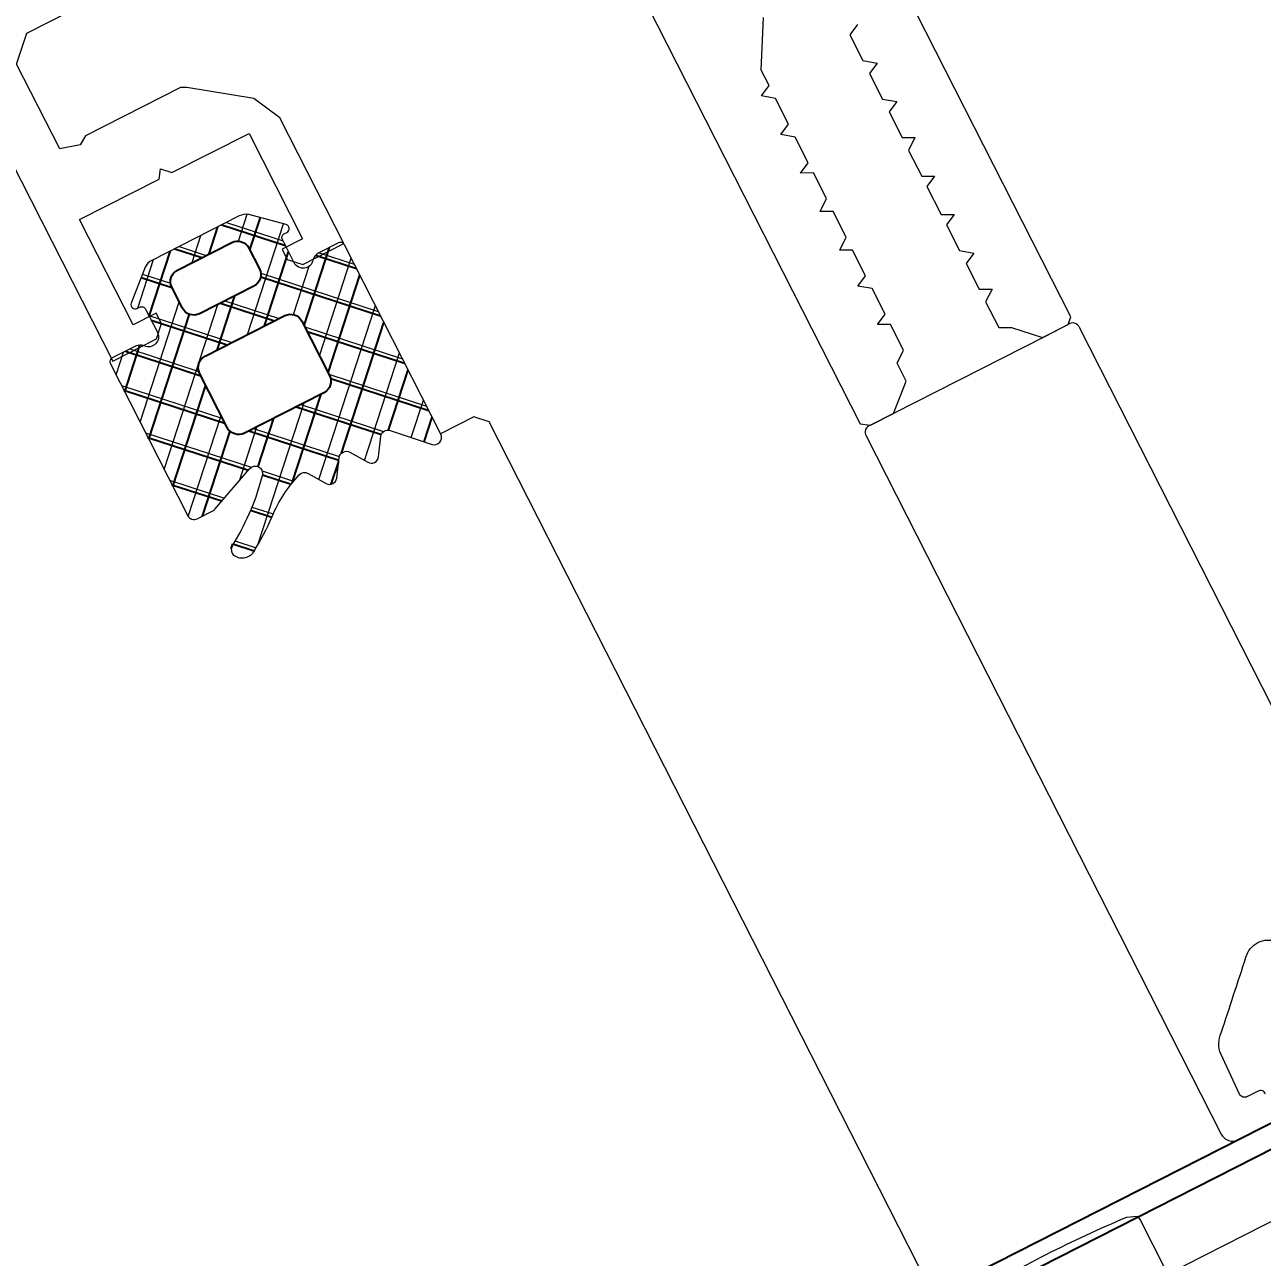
# Model space of a CAD drawing. Header units: millimetres. Extents: x -8428662 to 9409114, y 0 to 249028.
# Drawn here: x -194049.2 to -193996.8, y 106484.5 to 106536.6 of the extents above; entities that cross this region are included whole.
import ezdxf
from ezdxf import colors
from ezdxf.entities.mleader import LeaderData, LeaderLine
from ezdxf.math import Vec2, Vec3

# ---------------------------------------------------------------- set-up
doc = ezdxf.new("R2010")
doc.units = ezdxf.units.MM
doc.header["$MEASUREMENT"] = 0
doc.layers.get('0').update_dxf_attribs({"color": 250, "lineweight": 9})
for name, color, linetype, lineweight in [('_АР ТЕКСТ', 250, 'Continuous', 25), ('АР_Отметки', 250, 'Continuous', 15), ('АР_Перегородки витражные', 152, 'Continuous', 13), ('АР_Размеры дверей', 15, 'Continuous', 0), ('АР_Сущ Несущая стена', 216, 'Continuous', 30)]:
    doc.layers.add(name, color=color, linetype=linetype, lineweight=lineweight)
doc.layers.add('Тонкая', color=7, linetype='Continuous')
doc.styles.add('ISOCPEUR', font='isocpeur.ttf', dxfattribs={"width": 0.7})

# ---------------------------------------------------------------- blocks, each defined once
blk = doc.blocks.new('_DotSmall')
at = {"color": 0, "linetype": 'ByBlock', "const_width": 0.5}
blk.add_lwpolyline([(-0.0625, 0, 1), (0.0625, 0, 1)], format="xyb", close=True, dxfattribs=at)
blk = doc.blocks.new('стойка витр.')
h = blk.add_hatch()
h.set_pattern_fill('ANSI37', scale=0.5, angle=-69.23283665521843)
h.set_pattern_definition([(335.7671633447816, (-69115.31625940584, 318510.9409690977), (0.6515825639889636, 1.447617495164233), []), (65.76716334478155, (-69115.31625940584, 318510.9409690977), (-1.447617495164233, 0.6515825639889636), [])])
edge = h.paths.add_edge_path()
edge.add_line((-22.69442369043827, 14.13646889062511), (-23.03581465108437, 15.03674084689555))
edge.add_arc((-23.43472203482704, 14.88552442783714), 0.426606969231953, 20.76054121617168, 72.29995807937499)
edge.add_arc((-23.17519432072194, 15.69843630689562), 0.4267278803337561, 110.7639791014305, 252.28796188313498, ccw=False)
edge.add_line((-23.32647754022037, 16.09744767434313), (-22.30045238576713, 16.48652534212306))
edge.add_arc((-22.23557122191811, 16.31559297980009), 0.1828317202011609, 20.74895968860318, 110.7853670150393, ccw=False)
edge.add_line((-22.06459766681655, 16.38036551539699), (-22.02136925791274, 16.26636916297139))
edge.add_arc((-21.85036169383434, 16.33121481389334), 0.1828894349477776, 200.7666051414026, 335.7779732891441)
edge.add_line((-21.68357339510112, 16.25618009645405), (-21.08991230116226, 17.78525728297245))
edge.add_arc((-21.70321396183568, 17.95657679537892), 0.6367804192309714, 344.3928406199507, 381.7248777476984)
edge.add_line((-21.1116628201562, 18.19228116337763), (-22.58147269752226, 22.06827310883818))
edge.add_arc((-23.18057156739388, 21.852472630542), 0.6367804192296693, 19.80944894391843, 57.14148607166609)
edge.add_line((-22.83507592984824, 22.38737642259366), (-24.29334917705273, 23.13834224954917))
edge.add_arc((-24.36844682475663, 22.97158227615987), 0.1828894349476184, 65.75635339884347, 200.7677215648203)
edge.add_line((-24.53945312526776, 22.90673329312267), (-24.49622471639304, 22.79273694081348))
edge.add_arc((-24.66715707872659, 22.7278557770023), 0.1828317201976129, -69.25104032206309, 20.78536700277641, ccw=False)
edge.add_line((-24.60238454316277, 22.55688222189201), (-25.62840969761601, 22.16780455411208))
edge.add_arc((-25.77973726672901, 22.56679910380675), 0.4267278803402734, 149.2463648073436, 290.7703475895543, ccw=False)
edge.add_arc((-26.51302534269302, 23.00322659508151), 0.4266069692186295, 329.2343686070108, 380.7737854734352)
edge.add_line((-26.11415292418678, 23.1545352198882), (-26.50320860397187, 24.18050239048171))
edge.add_arc((-26.6741821590871, 24.11572985494814), 0.1828317201915107, 20.74895966852365, 110.7853670116034)
edge.add_line((-26.73906332292245, 24.28666221726598), (-33.46508004333009, 21.73609814226074))
edge.add_arc((-33.37260125833668, 21.44478009969028), 0.3056444463767395, 107.6120180140902, 200.6882886899978)
edge.add_line((-33.6585366082727, 21.33680091994756), (-33.39916615508264, 20.65282280623796))
edge.add_arc((-33.11489203283651, 20.76049792175978), 0.3039830703862393, 200.7452912846324, 225.8123610097134)
edge.add_line((-33.32677140043234, 20.54252351805917), (-31.79381202385412, 18.90709041146329))
edge.add_arc((-32.0063560722166, 18.68866847666476), 0.3047673113958362, -108.86283880448178, 45.781400895661875, ccw=False)
edge.add_arc((-28.70749382052437, 27.75544220980088), 9.952967568180252, 231.9543329511108, 250.0411665169116, ccw=False)
edge.add_arc((-35.13741779119496, 19.64784166335459), 0.4002801790554734, 42.30928712460122, 119.2250395725891)
edge.add_arc((-34.91139847875967, 19.56672148584141), 0.6024183835395109, 134.3950067436913, 228.6478049676944)
edge.add_arc((-28.53884731806517, 27.80771469972205), 11.01872594929672, 232.0873456721725, 240.8889416158169)
edge.add_arc((-36.88860151399224, 12.8729826853881), 6.091684827127049, 40.75890454826748, 60.61437004968877, ccw=False)
edge.add_arc((-32.50226594848368, 16.64775385941913), 0.3047655738188228, -34.89587558046088, 41.60271899476669, ccw=False)
edge.add_line((-32.25229934006347, 16.47340148731018), (-32.76342180219945, 15.75802363698313))
edge.add_arc((-32.51342051808022, 15.58368567090239), 0.3047857747310843, 145.1100748179471, 256.4242518685471)
edge.add_line((-32.58496309185284, 15.28741547561367), (-31.72801335877739, 15.09082250765641))
edge.add_arc((-31.79955593254474, 14.79455231235153), 0.3047857747455557, -34.88992517811971, 76.42425187022229, ccw=False)
edge.add_line((-31.54955464840168, 14.62021434627968), (-32.06065512256464, 13.90477851201285))
edge.add_arc((-31.81065383841726, 13.73044054594722), 0.304785774745541, 145.1100748233031, 256.4242518693868)
edge.add_line((-31.88219641218893, 13.4341703506434), (-31.02524667911348, 13.23757738269342))
edge.add_arc((-31.09682011228135, 12.94126594878393), 0.3048331054871362, -24.2246592297883, 76.42043308581259, ccw=False)
edge.add_line((-30.81882951050648, 12.81618818287097), (-31.59985344059533, 11.12048939903616))
edge.add_arc((-31.32187980059053, 10.99539431777895), 0.3048247429134716, 155.7710645559098, 290.7402899417831)
edge.add_line((-31.21393143609748, 10.71032366952568), (-22.80062470957637, 13.90072279884771))
edge.add_arc((-22.86539724513609, 14.07169635396312), 0.1828317202009504, 290.7489596761703, 380.7489600455551)
edge = h.paths.add_edge_path(flags=16)
edge.add_line((-23.10434971895302, 21.04022295145114), (-22.19142218885827, 18.63276889372355))
edge.add_arc((-22.69773797682865, 18.4407695405971), 0.5414973949605305, -69.23283665472542, 20.767163345274582, ccw=False)
edge.add_line((-22.5057386237022, 17.93445375262672), (-23.43116100440966, 17.58352553217992))
edge.add_arc((-23.62316035752519, 18.08984132014666), 0.5414973949532591, 200.7671633443313, 290.7671633443313, ccw=False)
edge.add_line((-24.12947614549194, 17.89784196703113), (-25.04240367558668, 20.30529602475872))
edge.add_arc((-24.53608788761267, 20.4972953778888), 0.541497394965222, 110.76716334549809, 200.7671633454981, ccw=False)
edge.add_line((-24.72808724074275, 21.00361116586282), (-23.80266486003529, 21.35453938630963))
edge.add_arc((-23.6106655069234, 20.84822359833925), 0.5414973949553709, 20.767163343835023, 110.767163343835, ccw=False)
edge = h.paths.add_edge_path(flags=16)
edge.add_line((-26.85119390953332, 20.26120087689196), (-25.51269974335446, 16.73149769075098))
edge.add_arc((-26.01901553132848, 16.5394983376209), 0.541497394965222, -69.23283665450191, 20.76716334549809, ccw=False)
edge.add_line((-25.82701617819839, 16.03318254964688), (-28.23444912247942, 15.12026302596496))
edge.add_arc((-28.4264484756095, 15.62657881394625), 0.5414973949720253, 200.7671633452251, 290.76716334522513, ccw=False)
edge.add_line((-28.9327642635908, 15.43457946081617), (-30.27125842979876, 18.96428264696442))
edge.add_arc((-29.76494264181383, 19.15628200007632), 0.5414973949689773, 110.76716334328901, 200.767163343289, ccw=False)
edge.add_line((-29.95694199492573, 19.66259778806125), (-27.5495090506447, 20.57551731175045))
edge.add_arc((-27.35750969751825, 20.06920152376551), 0.541497394974137, 20.767163344728715, 110.76716334472869, ccw=False)
at = {"lineweight": 0, "ltscale": 100, "transparency": 33554687}
for points in [[(65.92687011216185, 59.2824299609274), (-26.6419368966599, 24.17953274302999), (-25.90703195796232, 22.24153677027789), (-25.27813291337225, 21.95846499659092), (-24.82208952034125, 22.13140062004823), (-25.21116718812846, 23.15742577453057), (-20.53714279274573, 24.92985650197079), (-19.19699615391437, 21.39579562939616), (-18.76855027934653, 21.29748815141647), (-18.98085410959902, 20.82581386800302), (-17.68393587967148, 17.40574934773758), (-22.35796027505421, 15.63331862029736), (-22.70380953396671, 16.54534742246324), (-23.1598529269977, 16.37241179900593), (-23.44292470067739, 15.74351275440858), (-22.75122618288151, 13.91945515007683), (-17.16517298531835, 16.03773513642955), (-16.24131551088067, 17.04008095841709), (-15.46667035139399, 19.81128934778826), (-15.4391308168415, 20.08251046122314), (-17.03864790883381, 24.30054944750736), (-17.39634782800567, 24.5561396704943), (-17.47095398549573, 25.44057095424068), (-13.70890040838276, 26.86717441076325), (-12.4510803312005, 26.30097287951503), (-4.305940852005733, 4.821667629301373)], [(-4.8720624113339, 3.563811556159635), (-32.68827406296623, -6.984337978748954), (-32.78663952485658, -7.412805841304362), (-32.39756185706938, -8.438830995786702), (-31.09647737510386, -9.118948907402228), (-30.2985029091069, -8.81635004535201), (-29.78357822878752, -9.142708211846184), (-28.64349873815081, -8.710380147196702), (-28.58844165704795, -8.16787993638718), (-28.18751332900138, -8.537466511741513), (-27.04754980615689, -8.105182423096267), (-26.87849637278123, -7.51945380341931), (-26.47751006082399, -7.889018390778801), (-25.33748855406884, -7.456712314131437), (-25.28243147299509, -6.914212103321915), (-24.7675067926466, -7.240570269808813), (-23.62748528589145, -6.808264193168725), (-23.5724282048177, -6.265763982351928), (-23.05744554058765, -6.592100160843984), (-21.91748201774317, -6.159816072198737), (-21.86242493664031, -5.617315861389216), (-21.46149660859373, -5.986902436743549), (-20.32147510183859, -5.554596360096184), (-20.15236368455226, -4.968845752424386), (-19.75143535650568, -5.338432327778719), (-18.6114718336612, -4.906148239133472), (-18.44241840028553, -4.320419619456516), (-18.0414320883574, -4.689984206808731), (-17.35739599072258, -4.430591765623831), (-15.14439867439796, -4.764904394331097)], [(-15.87193323494284, -8.691881148712127), (-16.27286156296032, -8.322294573416002), (-17.41288306971546, -8.754600650063367), (-17.58193650312023, -9.340329269682115), (-17.9828648311377, -8.97074269438599), (-19.12288633789285, -9.403048771026079), (-19.29193977129762, -9.988777390644827), (-19.69292608322576, -9.61921280335082), (-20.83288960607024, -10.05149689199607), (-20.8879466871731, -10.59399710274738), (-21.40287136749248, -10.26763893631141), (-22.54295085812919, -10.6999670009609), (-22.59800793926115, -11.24246721171221), (-22.99893626727862, -10.87288063641608), (-24.25289614239591, -11.34839313392149), (-24.30795322352787, -11.89089334468008), (-24.70893953545601, -11.52132875738607), (-25.84896104221116, -11.95363483402616), (-26.01801447558682, -12.53936345364491), (-26.4189428036334, -12.16977687834878), (-27.55896431035944, -12.60208295499615), (-27.61402139149141, -13.14458316574746), (-28.12900405569235, -12.81824698731361), (-29.26896757853683, -13.25053107595886), (-29.32402465966879, -13.79303128671745), (-29.89022619093885, -15.05085136390699), (-29.45792011427693, -16.19087287064031), (-29.14341260807123, -16.33238676948531), (-1.327200956468005, -5.784237234569446)], [(-69.8438361948356, -5.633594956780144), (-69.21493715024553, -5.916666730459838), (-30.90838462579995, 8.609511357899464), (-30.62531285212026, 9.238410402496811), (-31.1873041553481, 10.72042096611403)], [(-59.28629948117305, -43.93455252060812), (-73.55412178576807, -6.30930235532287)]]:
    blk.add_lwpolyline(points, dxfattribs=at)
at = {"color": 7, "lineweight": 0, "ltscale": 100, "transparency": 33554687}
blk.add_lwpolyline([(-22.69442369043827, 14.13646889062511), (-23.03581465108437, 15.03674084689555, 0.2287523810762611), (-23.30501911480678, 15.29193636016134, -0.7101639231358212), (-23.32647754022037, 16.09744767434313), (-22.30045238576713, 16.48652534212306, -0.4143996870914876), (-22.06459766681655, 16.38036551539699), (-22.02136925791274, 16.26636916297139, 0.6682503890445888), (-21.68357339510112, 16.25618009645405), (-21.08991230116226, 17.78525728297245, 0.1643479059441302), (-21.1116628201562, 18.19228116337763), (-22.58147269752226, 22.06827310883818, 0.1643479059441302), (-22.83507592984824, 22.38737642259366), (-24.29334917705273, 23.13834224954917, 0.6682503891596868), (-24.53945312526776, 22.90673329312267), (-24.49622471639304, 22.79273694081348, -0.4143996870833266), (-24.60238454316277, 22.55688222189201), (-25.62840969761601, 22.16780455411208, -0.7101639231391418), (-26.14645609946456, 22.78500538597291, 0.2287523810910513), (-26.11415292418678, 23.1545352198882), (-26.50320860397187, 24.18050239048171, 0.4143996871765861), (-26.73906332292245, 24.28666221726598), (-33.46508004333009, 21.73609814226074, 0.4300281847644905), (-33.6585366082727, 21.33680091994756), (-33.39916615508264, 20.65282280623796, 0.1098139781175365), (-33.32677140043234, 20.54252351805917), (-31.79381202385412, 18.90709041146329, -0.8000358277039689), (-32.10488848172827, 18.40026861818478, -0.07908294790216032), (-34.84140179419774, 19.91728321780829, 0.3488032577412263), (-35.33285102594527, 19.99716969329165, 0.4361245879823007), (-35.30940773655311, 19.11450854978466, 0.03842309887939363), (-33.89950172111276, 18.18089248692559, -0.08685322061285544), (-32.2743724368047, 16.85010652759956, -0.3467629046601076), (-32.25229934006347, 16.47340148731018), (-32.76342180219945, 15.75802363698313, 0.5278770357902526), (-32.58496309185284, 15.28741547561367), (-31.72801335877739, 15.09082250765641, -0.5278770357776507), (-31.54955464840168, 14.62021434627968), (-32.06065512256464, 13.90477851201285, 0.5278770357650493), (-31.88219641218893, 13.4341703506434), (-31.02524667911348, 13.23757738269342, -0.4697389635461835), (-30.81882951050648, 12.81618818287097), (-31.59985344059533, 11.12048939903616, 0.667984424932516), (-31.21393143609748, 10.71032366952568), (-22.80062470957637, 13.90072279884771, 0.4142135642613711)], format="xyb", close=True, dxfattribs=at)
for points in [[(-26.73906332292245, 24.28666221726598), (-26.73906332292245, 24.28666221726598)], [(-22.80062470957637, 13.90072279884771), (-22.80062470957637, 13.90072279884771)]]:
    blk.add_lwpolyline(points, dxfattribs=at)
at = {"color": 7}
for points in [[(-23.10434971895302, 21.04022295145114), (-22.19142218885827, 18.63276889372355, -0.414213562373095), (-22.5057386237022, 17.93445375262672), (-23.43116100440966, 17.58352553217992, -0.414213562373095), (-24.12947614549194, 17.89784196703113), (-25.04240367558668, 20.30529602475872, -0.414213562373095), (-24.72808724074275, 21.00361116586282), (-23.80266486003529, 21.35453938630963, -0.414213562373095)], [(-26.85119390953332, 20.26120087689196), (-25.51269974335446, 16.73149769075098, -0.414213562373095), (-25.82701617819839, 16.03318254964688), (-28.23444912247942, 15.12026302596496, -0.414213562373095), (-28.9327642635908, 15.43457946081617), (-30.27125842979876, 18.96428264696442, -0.414213562373095), (-29.95694199492573, 19.66259778806125), (-27.5495090506447, 20.57551731175045, -0.414213562373095)]]:
    blk.add_lwpolyline(points, format="xyb", close=True, dxfattribs=at)
at = {"color": 7, "lineweight": 0, "ltscale": 100, "transparency": 33554687}
blk.add_lwpolyline([(-69.70872084749863, -15.99923473002855), (-67.42870682594366, -15.13463357074215, 0.1511707915363169), (-67.28675684856717, -15.02397433044825), (-67.28408048482379, -14.56993261339812, 0.03540799054371244), (-69.94453478069045, -7.554127657436766)], format="xyb", dxfattribs=at)
blk.add_lwpolyline([(-72.91737339223619, -0.2793946658493951), (-54.81141330953687, -48.02608389785019), (-53.89938450735644, -47.68023463893769), (-72.00534459005576, 0.06645459306309931)], close=True)
at = {"lineweight": 0, "ltscale": 100, "transparency": 33554687}
for points in [[(-62.72021259606117, -20.98055557451153, 0.4925517741577297), (-62.57218080674647, -20.68314875576471), (-62.75156135272118, -20.21010964907327, -0.4411110715409258), (-62.61002546586678, -19.89566012677096), (-60.83807044223067, -19.28752400128724, -0.2080566110632873), (-59.94503853938659, -19.40384657128016, -1.575399656426527e-05), (-56.87977393603069, -20.78551547546522, -0.4398191101055806), (-56.36006749374792, -22.15601788895583, -1.575399656426528e-05), (-57.73845635901671, -25.2227588602982, -0.2080566110632873)], [(-60.62370682114852, -28.40042247599195), (-29.6323624739598, -16.64818975485105, 0.5239329190821609), (-29.45792011430603, -16.19087287058937), (-29.84699778209324, -15.16484771611431), (-32.39756185706938, -8.438830995786702), (-32.78663952485658, -7.412805841304362, 0.5239329190821609), (-33.2204523376422, -7.186144611914642), (-64.21182667926769, -18.93829823563283, 0.4143255057077639), (-64.53033920991584, -19.64587643784762), (-64.05480472955969, -20.89989428329136, 0.410627156480438)]]:
    blk.add_lwpolyline(points, format="xyb", dxfattribs=at)
at = {"color": 7, "lineweight": 0, "ltscale": 100, "transparency": 33554687}
blk.add_arc((-33.37357679728302, 21.44486016019073), 0.304760386648688, 110.7561904730667, 200.7778938289061, dxfattribs=at)
blk = doc.blocks.new('A$Cf7573d2c')
h = blk.add_hatch()
h.set_pattern_fill('ANSI37', color=5, scale=0.4999999999999999, angle=11.05056813833426)
h.set_pattern_definition([(56.05056813833426, (-325577.5326109263, -14427.20117750167), (-1.316880116997287, 0.8865568269756945), []), (146.0505681383342, (-325577.5326109263, -14427.20117750167), (-0.8865568269756945, -1.316880116997287), [])])
edge = h.paths.add_edge_path()
edge.add_line((11.41465996426996, -79.99643199487764), (10.46968452970032, -80.18098228986491))
edge.add_arc((10.55140614984776, -80.59968872998178), 0.4266069692291248, 101.043946010946, 152.583362874149)
edge.add_arc((9.793957552359752, -80.20668493908093), 0.4267278803342317, 191.0473838945442, 332.5713666762502, ccw=False)
edge.add_line((9.375137345981784, -80.28845485154307), (9.164808407542296, -79.21148187752988))
edge.add_arc((9.344238991408933, -79.17638054589366), 0.1828317201947123, 101.03236448459671, 191.0687718110337, ccw=False)
edge.add_line((9.30925168201793, -78.99692769389367), (9.428908583358862, -78.97355913252977))
edge.add_arc((9.39385494741606, -78.79406041936467), 0.182889434962051, 281.0500099214912, 416.0613780692319)
edge.add_line((9.495962937711738, -78.64232873599394), (8.089016010286286, -77.79911412490765))
edge.add_arc((7.816644230628035, -78.3747033152498), 0.6367804192914093, 64.67624541442503, 102.008282542173)
edge.add_line((7.684160098433495, -77.75185722101014), (3.615703731076792, -78.54641207955137))
edge.add_arc((3.727295635401254, -79.173338350509), 0.636780419240097, 100.0928537358094, 137.4248908635568)
edge.add_line((3.258376220357604, -78.74252065760083), (2.272063397220336, -80.0531302683521))
edge.add_arc((2.423756540580288, -80.15529550549245), 0.182889434966498, 146.039758200854, 281.0511263668317)
edge.add_line((2.458813674165867, -80.33479353558505), (2.578470575390384, -80.31142497422115))
edge.add_arc((2.613571906944562, -80.49085555806899), 0.182831720160508, 11.03236446209769, 101.06877178693532, ccw=False)
edge.add_line((2.79302475892473, -80.455868248755), (3.003353697480634, -81.53284122276818))
edge.add_arc((2.584542582461389, -81.6146576870381), 0.4267278803749458, -130.47023040168227, 11.053752380527897, ccw=False)
edge.add_arc((2.030615204991726, -82.2637684772957), 0.4266069692120041, 49.5177734016168, 101.0571902680406)
edge.add_line((1.948796800570562, -81.84508093881595), (0.8718846896663308, -82.0553979909455))
edge.add_arc((0.9068719990261886, -82.23485084292453), 0.1828317201681706, 101.0323644762739, 191.0687718193541)
edge.add_line((0.7274414151906967, -82.2699521745817), (2.106234080158174, -89.32995279858005))
edge.add_arc((2.408981151662215, -89.28796782188036), 0.3056444463306128, 187.8954228019012, 280.9716934778102)
edge.add_line((2.467152627417818, -89.58802549463871), (3.185094034764916, -89.44781412654265))
edge.add_arc((3.126941887751211, -89.14944516903338), 0.3039830702645643, 281.0286960890925, 306.0957658141734)
edge.add_line((3.306029453873634, -89.39507365001191), (5.176726684905589, -88.1601251628017))
edge.add_arc((5.356143180744712, -88.40648432158397), 0.3047673113952634, -28.579434009353804, 126.06480569078869, ccw=False)
edge.add_arc((-3.023799238718447, -83.6247018996756), 9.952967568203494, 312.237737744563, 330.32457131036375, ccw=False)
edge.add_arc((3.882285149072121, -91.33074545772703), 0.4002801790518057, 122.5926919233885, 199.5084443713766)
edge.add_arc((4.000388008000102, -91.12165952445687), 0.6024183835289821, 214.6784115371002, 308.9312097611028)
edge.add_arc((-3.046858568287144, -83.44965241108206), 11.01872594965999, 312.3707504643666, 321.172346408011)
edge.add_arc((10.26440043355916, -94.20023375649555), 6.09168482694455, 121.0423093429209, 140.8977748443422, ccw=False)
edge.add_arc((7.284082988952713, -89.23973528991692), 0.3047655738078916, 45.38752921329251, 121.88612378851909, ccw=False)
edge.add_line((7.498122293618508, -89.02278084530553), (8.116973152966239, -89.64730887029145))
edge.add_arc((8.331004110641391, -89.43031781604256), 0.3047857747129765, 225.3934796127387, 336.7076566633418)
edge.add_line((8.610949610476382, -89.55083704931894), (8.949353960924782, -88.73936053352372))
edge.add_arc((9.229299460771111, -88.8598797667927), 0.3047857747204645, 45.393479617120875, 156.7076566654631, ccw=False)
edge.add_line((9.443330418434925, -88.64288871252211), (10.06224214087706, -89.26740485119808))
edge.add_arc((10.27627309859769, -89.05041379688058), 0.304785774793757, 225.3934796157099, 336.7076566617938)
edge.add_line((10.55621859850362, -89.17093303019647), (10.8946229488356, -88.35945651440124))
edge.add_arc((11.17460388746825, -88.48001312446931), 0.3048331055327169, 56.058745561357625, 156.7038378769572, ccw=False)
edge.add_line((11.34480519453064, -88.22712038573809), (12.88436133123469, -89.28313158194942))
edge.add_arc((13.05457684253595, -89.03025848406948), 0.3048247429572407, 236.0544693444964, 371.0236947303713)
edge.add_line((13.35377701732796, -88.97197144156962), (11.6291001267964, -80.14089753731969))
edge.add_arc((11.44964727477784, -80.17588484667064), 0.1828317202052636, 11.03236447116439, 101.0323648405485)
edge = h.paths.add_edge_path(flags=16)
edge.add_line((4.540757622104138, -79.23529726907145), (7.067755079362541, -78.74178377749922))
edge.add_arc((7.171546747355023, -79.27324094260985), 0.5414973949079368, 11.050568135283015, 101.05056813528307, ccw=False)
edge.add_line((7.703003912465647, -79.16944927461736), (7.892709892010316, -80.14082399115432))
edge.add_arc((7.361252726892417, -80.24461565921229), 0.5414973949276295, -78.94943185806409, 11.050568141935912, ccw=False)
edge.add_line((7.465044394950382, -80.77607282433019), (4.938046937691979, -81.26958631591697))
edge.add_arc((4.834255269641289, -80.73812915074814), 0.5414973949762222, 191.0505681401473, 281.05056814014733, ccw=False)
edge.add_line((4.302798104472458, -80.84192081879883), (4.113092124927789, -79.87054610224732))
edge.add_arc((4.644549290103896, -79.76675443424756), 0.5414973949736009, 101.05056813471049, 191.0505681347106, ccw=False)
edge = h.paths.add_edge_path(flags=16)
edge.add_line((4.676231182878837, -83.05987093099975), (8.381203640135936, -82.33630316946073))
edge.add_arc((8.484995308186626, -82.86776033462957), 0.5414973949762222, 11.050568140147277, 101.05056814014728, ccw=False)
edge.add_line((9.016452473355457, -82.76396866657888), (9.509961636853404, -85.29094396196888))
edge.add_arc((8.978504471662745, -85.39473562998319), 0.5414973949906723, -78.94943186407329, 11.05056813592671, ccw=False)
edge.add_line((9.082296139677055, -85.92619279517385), (5.37732368230354, -86.64976055674197))
edge.add_arc((5.27353201432561, -86.11830339161679), 0.5414973949194297, 191.0505681334767, 281.05056813347676, ccw=False)
edge.add_line((4.742074849200435, -86.22209505959472), (4.248565685702488, -83.69511976420472))
edge.add_arc((4.780022850893147, -83.59132809619041), 0.5414973949906723, 101.05056813592671, 191.0505681359266, ccw=False)
at = {"color": 5, "lineweight": 0, "ltscale": 100, "transparency": 33554687}
for points in [[(-18.12661785061937, 14.97306006058352), (0.8494265772169456, -82.19229982656543), (2.883654761011712, -81.79502239728754), (3.268808120395988, -81.22292054705031), (3.175321988761425, -80.74423207908694), (2.098349014646374, -80.95456101758464), (1.140202340320684, -76.04844547851826), (4.849748867331073, -75.3239844176278), (5.018956985673867, -74.91827659131377), (5.448033373337239, -75.20714161088108), (9.037922999123111, -74.50604911138362), (9.996069673448801, -79.41216465045), (9.038753600558266, -79.5991250275838), (9.132239732309245, -80.07781349554716), (9.704341582604684, -80.4629668550042), (11.61897372815292, -80.08904610075115), (10.47386667667888, -74.225614488867), (9.64182380773127, -73.14583930670051), (7.041110076359473, -71.91459637857042), (6.778427712619305, -71.84167660005915), (2.350939778378233, -72.70634902901656), (2.038645334308967, -73.01578040185268), (1.154309903038666, -72.94004652887816), (0.383111719507724, -68.9911861994915), (1.153479301603511, -67.84697061266343), (23.69935076951515, -63.44384321071266)], [(24.84361533320043, -64.21413804324402), (30.5457701429259, -93.41157833833131), (30.95148985553533, -93.58084731984127), (32.02846282953396, -93.37051838135812), (32.91841456328984, -92.2028852563817), (32.75483463390265, -91.3652869478974), (33.16341741790529, -90.91283011251653), (32.92970803170465, -89.71613937416987), (32.40428244089708, -89.57031170348637), (32.83623378630728, -89.23751176930091), (32.60254817281384, -88.04094275718671), (32.05375402071513, -87.7754581853078), (32.48569347965531, -87.44259738799883), (32.25199597980827, -86.24596751274657), (31.72657038911711, -86.10013984210673), (32.13515317311976, -85.64768300669675), (31.90145567327272, -84.4510531314445), (31.37603008258156, -84.3052254607901), (31.78460098023061, -83.85270776228572), (31.55091536673717, -82.65613875015697), (31.0254897759296, -82.51031107948802), (31.4574411213398, -82.17751114530256), (31.22374362149276, -80.9808812700503), (30.67493758304045, -80.71533583504788), (31.10688892833423, -80.38253590086242), (30.87320331484079, -79.18596688874823), (30.3244091628585, -78.92048231686931), (30.75634862179868, -78.58762151958945), (30.61612536734901, -77.8696192491625), (31.31914049666375, -75.74479177764442)], [(35.06699374923483, -77.12466458456765), (34.63504240394104, -77.45746451872401), (34.86873990378808, -78.65409439397627), (35.41753405577037, -78.91957896586973), (34.98558271059301, -79.25237890004064), (35.21928021044005, -80.44900877527834), (35.76807436242234, -80.71449334718636), (35.33613490348216, -81.04735414448078), (35.5698205169756, -82.24392315659497), (36.09524610766675, -82.38975082726392), (35.68666332366411, -82.8422076626448), (35.92037270986475, -84.03889840100601), (36.44579830055591, -84.18472607170406), (36.01384695526212, -84.51752600586042), (36.27090113016311, -85.83375191917003), (36.79632672073785, -85.97957958988263), (36.36438726191409, -86.3124403871625), (36.59808476176113, -87.50907026241475), (37.14687891374342, -87.77455483427912), (36.71492756844964, -88.10735476847913), (36.94862506829668, -89.30398464370228), (37.47405065898784, -89.44981231440033), (37.06547976133879, -89.90233001289016), (37.29916537483223, -91.09889902500436), (37.82459096552338, -91.24472669570241), (38.96880655235145, -92.01509427773999), (40.1654364275746, -91.7813967778784), (40.35800122097135, -91.49528498963627), (34.65584641124588, -62.29784469456354)], [(11.6291001267964, -80.14089753731969), (11.6291001267964, -80.14089753731969)], [(0.7274414151906967, -82.2699521745817), (0.7274414151906967, -82.2699521745817)], [(22.94347876822576, -129.8061585653631), (23.32863212761004, -129.2340567151259), (15.4760210152017, -89.0253721447516), (14.90391916502267, -88.64021878529456), (13.34831858612597, -88.94402196916053)], [(62.47684169723652, -125.8643128953117), (22.98328991362359, -133.5772611531283)]]:
    blk.add_lwpolyline(points, dxfattribs=at)
blk.add_lwpolyline([(11.41465996426996, -79.99643199487764), (10.46968452970032, -80.18098228986491, 0.2287523810762611), (10.17271494236775, -80.40325432471582, -0.7101639231358212), (9.375137345981784, -80.28845485154307), (9.164808407542296, -79.21148187752988, -0.4143996870914876), (9.30925168201793, -78.99692769389367), (9.428908583358862, -78.97355913252977, 0.6682503890445888), (9.495962937711738, -78.64232873599394), (8.089016010286286, -77.79911412490765, 0.1643479059441302), (7.684160098433495, -77.75185722101014), (3.615703731076792, -78.54641207955137, 0.1643479059441302), (3.258376220357604, -78.74252065760083), (2.272063397220336, -80.0531302683521, 0.6682503891596868), (2.458813674165867, -80.33479353558505), (2.578470575390384, -80.31142497422115, -0.4143996870833266), (2.79302475892473, -80.455868248755), (3.003353697480634, -81.53284122276818, -0.7101639231391418), (2.307573626632802, -81.9392880636151, 0.2287523810910513), (1.948796800570562, -81.84508093881595), (0.8718846896663308, -82.0553979909455, 0.4143996871765861), (0.7274414151906967, -82.2699521745817), (2.106234080158174, -89.32995279858005, 0.4300281847644905), (2.467152627417818, -89.58802549463871), (3.185094034764916, -89.44781412654265, 0.1098139781175365), (3.306029453873634, -89.39507365001191), (5.176726684905589, -88.1601251628017, -0.8000358277039689), (5.623776040622033, -88.55227789623314, -0.07908294790216032), (3.666668896563351, -90.99350095681439, 0.3488032577412263), (3.504984140978195, -91.46441733597021, 0.4361245879823007), (4.378939818707295, -91.59028137139103, 0.03842309887939363), (5.537119518499821, -90.3581719166832, -0.08685322061285544), (7.123095843824558, -88.98095895003644, -0.3467629046601076), (7.498122293618508, -89.02278084530553), (8.116973152966239, -89.64730887029145, 0.5278770357902526), (8.610949610476382, -89.55083704931894), (8.949353960924782, -88.73936053352372, -0.5278770357776507), (9.443330418434925, -88.64288871252211), (10.06224214087706, -89.26740485119808, 0.5278770357650493), (10.55621859850362, -89.17093303019647), (10.8946229488356, -88.35945651440124, -0.4697389635461835), (11.34480519453064, -88.22712038573809), (12.88436133123469, -89.28313158194942, 0.667984424932516), (13.35377701732796, -88.97197144156962), (11.6291001267964, -80.14089753731969, 0.4142135642613711)], format="xyb", close=True, dxfattribs=at)
at = {"color": 5}
for points in [[(4.540757622104138, -79.23529726907145), (7.067755079362541, -78.74178377749922, -0.414213562373095), (7.703003912465647, -79.16944927461736), (7.892709892010316, -80.14082399115432, -0.414213562373095), (7.465044394950382, -80.77607282433019), (4.938046937691979, -81.26958631591697, -0.414213562373095), (4.302798104472458, -80.84192081879883), (4.113092124927789, -79.87054610224732, -0.414213562373095)], [(4.676231182878837, -83.05987093099975), (8.381203640135936, -82.33630316946073, -0.414213562373095), (9.016452473355457, -82.76396866657888), (9.509961636853404, -85.29094396196888, -0.414213562373095), (9.082296139677055, -85.92619279517385), (5.37732368230354, -86.64976055674197, -0.414213562373095), (4.742074849200435, -86.22209505959472), (4.248565685702488, -83.69511976420472, -0.414213562373095)]]:
    blk.add_lwpolyline(points, format="xyb", close=True, dxfattribs=at)
at = {"color": 5, "lineweight": 0, "ltscale": 100, "transparency": 33554687}
for points in [[(39.2725701663876, -125.3749073325598, 0.4925517741577297), (39.00441380601842, -125.1788043166307), (38.50788569322322, -125.2757744666596, -0.4411110715409258), (38.22183476819191, -125.0831977869093), (37.92148406605702, -123.2340240231424, -0.2080566110632873), (38.18685929093044, -122.3734353235923, -1.575399656426527e-05), (40.06604728137609, -119.585334079733, -0.4398191101055806), (41.50460271420889, -119.3043893908471, -1.575399656426528e-05), (44.29471273510717, -121.1805935695593, -0.2080566110632873)], [(46.93983379960991, -124.5607638076181), (40.58675144321751, -92.03052029560786, 0.5239329190821609), (40.1654364275746, -91.78139677789295), (39.08846345345955, -91.99172571639065), (32.02846282953396, -93.37051838135812), (30.95148985553533, -93.58084731984127, 0.5239329190821609), (30.65486346394755, -93.97018220560858), (37.00786279537715, -126.5004419321049, 0.4143255057077639), (37.65153361205012, -126.9338067024219), (38.9678203741787, -126.676740644034, 0.410627156480438)], [(33.18322364089545, -131.422441030576), (32.71583458443638, -129.0292117116478, 0.1511707915363169), (32.630720381625, -128.8706215605489), (32.18364376563113, -128.7913527572819, 0.03540799054371244), (24.8194653185783, -130.2295502542984)]]:
    blk.add_lwpolyline(points, format="xyb", dxfattribs=at)
at = {"color": 5}
blk.add_lwpolyline([(17.14735063223634, -131.9319502510043), (67.26492687151767, -122.1441683250596), (67.07796649448574, -121.1868522522418), (16.96039025508799, -130.9746341781865)], close=True, dxfattribs=at)
at = {"color": 5, "lineweight": 0, "ltscale": 100, "transparency": 33554687}
blk.add_arc((2.408737593214028, -89.28891585412202), 0.3047603866486879, 191.0395952653897, 281.06129862006, dxfattribs=at)
at = {"layer": 'АР_Перегородки витражные', "rotation": 80.28340479355269}
blk.add_blockref('стойка витр.', (29.17858439369593, -60.01344902928395), dxfattribs=at)
blk = doc.blocks.new('A$Cd39b9c29')
at = {"color": 241, "ltscale": 100, "true_color": 0xf7abae, "rotation": 15.99619938090556}
blk.add_blockref('A$Cf7573d2c', (194.7143770353869, -6002.058359785675), dxfattribs=at)
blk = doc.blocks.new('A$Cec9b444d')
at = {"layer": 'Тонкая', "ltscale": 100, "rotation": 359.8999999999999}
blk.add_blockref('A$Cd39b9c29', (-19.13216614062549, 2.909131854816223), dxfattribs=at)

msp = doc.modelspace()

# ---------------------------------------------------------------- linework, layer by layer
at = {"layer": 'АР_Сущ Несущая стена', "lineweight": 18, "ltscale": 100}
for centre, radius, start, end in [((-197116.3547424845, 115484.5892881857), 9778.654617052323, 272.5925479651556, 356.6353913736798), ((-197124.0221649795, 115502.5789153872), 9144.28346907419, 272.8206375183279, 356.2887310665694)]:
    msp.add_arc(centre, radius, start, end, dxfattribs=at)

# ---------------------------------------------------------------- block references
at = {"layer": 'АР_Размеры дверей', "ltscale": 100}
msp.add_blockref('A$Cec9b444d', (-194233.915110983, 112600.6824583525), dxfattribs=at)

# ---------------------------------------------------------------- leaders
at = {"layer": '_АР ТЕКСТ'}
ml = msp.add_multileader_mtext('Standard', dxfattribs=at)
ml.set_content('{\\W0.8;-2,550}', color=256, style='ISOCPEUR')
ml.set_leader_properties(color=256, linetype='Continuous', lineweight=-1)
ml.set_arrow_properties(name='DOTSMALL')
ml.build(insert=Vec2(0, 0))
ml.multileader.update_dxf_attribs({"has_text_frame": 1, "text_left_attachment_type": 4, "text_right_attachment_type": 4, "dogleg_length": 100, "arrow_head_size": 180})
ctx = ml.context
ctx.base_point, ctx.char_height, ctx.arrow_head_size, ctx.landing_gap_size, ctx.plane_origin = Vec3(-648899.2115489783, 123943.2638625839, -1.961751612303354), 250, 180, 50, Vec3(-648418.878185545, 121699.245469789, -1.961751612303354)
ctx.left_attachment, ctx.right_attachment = 4, 4
notes = []
notes.append((ctx, [(0, (0, 0, 0), (0, 0), (1, 0), 1, [])]))
ctx.mtext.insert, ctx.mtext.width, ctx.mtext.defined_height, ctx.mtext.line_spacing_style, ctx.mtext.flow_direction = Vec3(-648849.2115489783, 124276.5971959173, -1.961751612303354), 801.0864057841361, 330.709552927064, 2, 5
ml = msp.add_multileader_mtext('Standard', dxfattribs=at)
ml.set_content('{\\W0.8;-2,550}', color=256, style='ISOCPEUR')
ml.set_leader_properties(color=256, linetype='Continuous', lineweight=-1)
ml.set_arrow_properties(name='DOTSMALL')
ml.build(insert=Vec2(0, 0))
ml.multileader.update_dxf_attribs({"has_text_frame": 1, "text_left_attachment_type": 4, "text_right_attachment_type": 4, "dogleg_length": 100, "arrow_head_size": 180})
ctx = ml.context
ctx.base_point, ctx.char_height, ctx.arrow_head_size, ctx.landing_gap_size, ctx.plane_origin = Vec3(-307521.5639566672, 123917.1008524875, -1.961751612303354), 250, 180, 50, Vec3(-307041.2305932338, 121673.0824596926, -1.961751612303354)
ctx.left_attachment, ctx.right_attachment = 4, 4
notes.append((ctx, [(0, (0, 0, 0), (0, 0), (1, 0), 1, [])]))
ctx.mtext.insert, ctx.mtext.width, ctx.mtext.defined_height, ctx.mtext.line_spacing_style, ctx.mtext.flow_direction = Vec3(-307471.5639566672, 124250.4341858209, -1.961751612303354), 801.0864057841361, 330.709552927064, 2, 5
ml = msp.add_multileader_mtext('Standard', dxfattribs=at)
ml.set_content('{\\W0.8;-2,550}', color=256, style='ISOCPEUR')
ml.set_leader_properties(color=256, linetype='Continuous', lineweight=-1)
ml.set_arrow_properties(name='DOTSMALL')
ml.build(insert=Vec2(0, 0))
ml.multileader.update_dxf_attribs({"has_text_frame": 1, "text_left_attachment_type": 4, "text_right_attachment_type": 4, "dogleg_length": 100, "arrow_head_size": 180})
ctx = ml.context
ctx.base_point, ctx.char_height, ctx.arrow_head_size, ctx.landing_gap_size, ctx.plane_origin = Vec3(-660859.4041351055, 120073.2763382189, -1.961751612303354), 250, 180, 50, Vec3(-660379.0707716722, 117829.2579454239, -1.961751612303354)
ctx.left_attachment, ctx.right_attachment = 4, 4
notes.append((ctx, [(0, (0, 0, 0), (0, 0), (1, 0), 1, [])]))
ctx.mtext.insert, ctx.mtext.width, ctx.mtext.defined_height, ctx.mtext.line_spacing_style, ctx.mtext.flow_direction = Vec3(-660809.4041351055, 120406.6096715522, -1.961751612303354), 801.0864057841361, 330.709552927064, 2, 5
ml = msp.add_multileader_mtext('Standard', dxfattribs=at)
ml.set_content('{\\W0.8;-2,550}', color=256, style='ISOCPEUR')
ml.set_leader_properties(color=256, linetype='Continuous', lineweight=-1)
ml.set_arrow_properties(name='DOTSMALL')
ml.build(insert=Vec2(0, 0))
ml.multileader.update_dxf_attribs({"has_text_frame": 1, "text_left_attachment_type": 4, "text_right_attachment_type": 4, "dogleg_length": 100, "arrow_head_size": 180})
ctx = ml.context
ctx.base_point, ctx.char_height, ctx.arrow_head_size, ctx.landing_gap_size, ctx.plane_origin = Vec3(-319481.7565427944, 120047.1133281225, -1.961751612303354), 250, 180, 50, Vec3(-319001.423179361, 117803.0949353275, -1.961751612303354)
ctx.left_attachment, ctx.right_attachment = 4, 4
notes.append((ctx, [(0, (0, 0, 0), (0, 0), (1, 0), 1, [])]))
ctx.mtext.insert, ctx.mtext.width, ctx.mtext.defined_height, ctx.mtext.line_spacing_style, ctx.mtext.flow_direction = Vec3(-319431.7565427944, 120380.4466614558, -1.961751612303354), 801.0864057841361, 330.709552927064, 2, 5
at = {"layer": 'АР_Отметки'}
ml = msp.add_multileader_mtext('Standard', dxfattribs=at)
ml.set_content('%%P0,000', color=256, style='ISOCPEUR')
ml.set_leader_properties(color=256, linetype='Continuous', lineweight=-1)
ml.set_arrow_properties(name='DOTSMALL')
ml.build(insert=Vec2(0, 0))
ml.multileader.update_dxf_attribs({"has_text_frame": 1, "text_left_attachment_type": 4, "text_right_attachment_type": 4, "dogleg_length": 100, "arrow_head_size": 180})
ctx = ml.context
ctx.base_point, ctx.char_height, ctx.arrow_head_size, ctx.landing_gap_size, ctx.plane_origin = Vec3(-195756.5539536524, 128483.8249865545, -0.1595442850443263), 250, 180, 50, Vec3(-198827.6356693176, 126894.2764455226, -0.1595442850443263)
ctx.left_attachment, ctx.right_attachment = 4, 4
notes.append((ctx, [(0, (0, 0, 0), (0, 0), (1, 0), 1, [])]))
ctx.mtext.insert, ctx.mtext.width, ctx.mtext.line_spacing_style, ctx.mtext.flow_direction = Vec3(-195706.5539536524, 128817.1583198878, -0.1595442850443263), 852.6970314602484, 2, 5
ml = msp.add_multileader_mtext('Standard', dxfattribs=at)
ml.set_content('{\\W0.8;-2,250}', color=256, style='ISOCPEUR')
ml.set_leader_properties(color=256, linetype='Continuous', lineweight=-1)
ml.set_arrow_properties(name='DOTSMALL')
ml.build(insert=Vec2(0, 0))
ml.multileader.update_dxf_attribs({"has_text_frame": 1, "text_left_attachment_type": 4, "text_right_attachment_type": 4, "dogleg_length": 100, "arrow_head_size": 180})
ctx = ml.context
ctx.base_point, ctx.char_height, ctx.arrow_head_size, ctx.landing_gap_size, ctx.plane_origin = Vec3(-643357.0085543207, 128352.8588700729), 250, 180, 50, Vec3(-642978.9253629129, 126878.8351738673)
ctx.left_attachment, ctx.right_attachment = 4, 4
notes.append((ctx, [(0, (0, 0, 0), (0, 0), (1, 0), 1, [])]))
ctx.mtext.insert, ctx.mtext.width, ctx.mtext.defined_height, ctx.mtext.line_spacing_style, ctx.mtext.flow_direction = Vec3(-643307.0085543207, 128686.1922034062), 769.9889591111103, 343.8884462512117, 2, 5
ml = msp.add_multileader_mtext('Standard', dxfattribs=at)
ml.set_content('{\\W0.8;-2,250}', color=256, style='ISOCPEUR')
ml.set_leader_properties(color=256, linetype='Continuous', lineweight=-1)
ml.set_arrow_properties(name='DOTSMALL')
ml.build(insert=Vec2(0, 0))
ml.multileader.update_dxf_attribs({"has_text_frame": 1, "text_left_attachment_type": 4, "text_right_attachment_type": 4, "dogleg_length": 100, "arrow_head_size": 180})
ctx = ml.context
ctx.base_point, ctx.char_height, ctx.arrow_head_size, ctx.landing_gap_size, ctx.plane_origin = Vec3(-301979.3609620095, 128326.6958599765), 250, 180, 50, Vec3(-301601.2777706017, 126852.6721637709)
ctx.left_attachment, ctx.right_attachment = 4, 4
notes.append((ctx, [(0, (0, 0, 0), (0, 0), (1, 0), 1, [])]))
ctx.mtext.insert, ctx.mtext.width, ctx.mtext.defined_height, ctx.mtext.line_spacing_style, ctx.mtext.flow_direction = Vec3(-301929.3609620095, 128660.0291933098), 769.9889591111103, 343.8884462512117, 2, 5
ml = msp.add_multileader_mtext('Standard', dxfattribs=at)
ml.set_content('0,000', color=256, style='ISOCPEUR')
ml.set_leader_properties(color=256, linetype='Continuous', lineweight=-1)
ml.set_arrow_properties(name='DOTSMALL')
ml.build(insert=Vec2(0, 0))
ml.multileader.update_dxf_attribs({"has_text_frame": 1, "text_left_attachment_type": 4, "text_right_attachment_type": 4, "dogleg_length": 100, "arrow_head_size": 180})
ctx = ml.context
ctx.base_point, ctx.char_height, ctx.arrow_head_size, ctx.landing_gap_size, ctx.plane_origin = Vec3(-202684.2395502269, 121780.8524941115, -0.1595442850443263), 250, 180, 50, Vec3(-205755.3212658922, 120191.3039530797, -0.1595442850443263)
ctx.left_attachment, ctx.right_attachment = 4, 4
notes.append((ctx, [(0, (0, 0, 0), (0, 0), (1, 0), 1, [])]))
ctx.mtext.insert, ctx.mtext.width, ctx.mtext.line_spacing_style, ctx.mtext.flow_direction = Vec3(-202634.2395502269, 122114.1858274449, -0.1595442850443263), 852.6970314602484, 2, 5
ml = msp.add_multileader_mtext('Standard', dxfattribs=at)
ml.set_content('{\\W0.8;-2,250}', color=256, style='ISOCPEUR')
ml.set_leader_properties(color=256, linetype='Continuous', lineweight=-1)
ml.set_arrow_properties(name='DOTSMALL')
ml.build(insert=Vec2(0, 0))
ml.multileader.update_dxf_attribs({"has_text_frame": 1, "text_left_attachment_type": 4, "text_right_attachment_type": 4, "dogleg_length": 100, "arrow_head_size": 180})
ctx = ml.context
ctx.base_point, ctx.char_height, ctx.arrow_head_size, ctx.landing_gap_size, ctx.plane_origin = Vec3(-644429.1857169111, 120267.0421383413, 1.149675994230903e-08), 250, 180, 50, Vec3(-649087.6946519411, 116414.7346247101, 1.149675994230903e-08)
ctx.left_attachment, ctx.right_attachment = 4, 4
notes.append((ctx, [(0, (0, 0, 0), (0, 0), (1, 0), 1, [])]))
ctx.mtext.insert, ctx.mtext.width, ctx.mtext.defined_height, ctx.mtext.line_spacing_style, ctx.mtext.flow_direction = Vec3(-644379.1857169111, 120600.3754716746, 1.149675994230903e-08), 769.9889591111103, 343.8884462512117, 2, 5
ml = msp.add_multileader_mtext('Standard', dxfattribs=at)
ml.set_content('{\\W0.8;-2,250}', color=256, style='ISOCPEUR')
ml.set_leader_properties(color=256, linetype='Continuous', lineweight=-1)
ml.set_arrow_properties(name='DOTSMALL')
ml.build(insert=Vec2(0, 0))
ml.multileader.update_dxf_attribs({"has_text_frame": 1, "text_left_attachment_type": 4, "text_right_attachment_type": 4, "dogleg_length": 100, "arrow_head_size": 180})
ctx = ml.context
ctx.base_point, ctx.char_height, ctx.arrow_head_size, ctx.landing_gap_size, ctx.plane_origin = Vec3(-303051.5381246, 120240.8791282449, 1.149675994230903e-08), 250, 180, 50, Vec3(-307710.04705963, 116388.5716146137, 1.149675994230903e-08)
ctx.left_attachment, ctx.right_attachment = 4, 4
notes.append((ctx, [(0, (0, 0, 0), (0, 0), (1, 0), 1, [])]))
ctx.mtext.insert, ctx.mtext.width, ctx.mtext.defined_height, ctx.mtext.line_spacing_style, ctx.mtext.flow_direction = Vec3(-303001.5381246, 120574.2124615782, 1.149675994230903e-08), 769.9889591111103, 343.8884462512117, 2, 5
ml = msp.add_multileader_mtext('Standard', dxfattribs=at)
ml.set_content('{\\W0.8;-2,250}', color=256, style='ISOCPEUR')
ml.set_leader_properties(color=256, linetype='Continuous', lineweight=-1)
ml.set_arrow_properties(name='DOTSMALL')
ml.build(insert=Vec2(0, 0))
ml.multileader.update_dxf_attribs({"has_text_frame": 1, "text_left_attachment_type": 4, "text_right_attachment_type": 4, "dogleg_length": 100, "arrow_head_size": 180})
ctx = ml.context
ctx.base_point, ctx.char_height, ctx.arrow_head_size, ctx.landing_gap_size, ctx.plane_origin = Vec3(-682250.8892585913, 116985.8569053825, 1.149675994230903e-08), 250, 180, 50, Vec3(-683297.3528857331, 115928.762695511, 1.149675994230903e-08)
ctx.left_attachment, ctx.right_attachment = 4, 4
notes.append((ctx, [(0, (0, 0, 0), (0, 0), (1, 0), 1, [])]))
ctx.mtext.insert, ctx.mtext.width, ctx.mtext.defined_height, ctx.mtext.line_spacing_style, ctx.mtext.flow_direction = Vec3(-682200.8892585913, 117319.1902387158, 1.149675994230903e-08), 769.9889591111103, 343.8884462512117, 2, 5
ml = msp.add_multileader_mtext('Standard', dxfattribs=at)
ml.set_content('{\\W0.8;-2,250}', color=256, style='ISOCPEUR')
ml.set_leader_properties(color=256, linetype='Continuous', lineweight=-1)
ml.set_arrow_properties(name='DOTSMALL')
ml.build(insert=Vec2(0, 0))
ml.multileader.update_dxf_attribs({"has_text_frame": 1, "text_left_attachment_type": 4, "text_right_attachment_type": 4, "dogleg_length": 100, "arrow_head_size": 180})
ctx = ml.context
ctx.base_point, ctx.char_height, ctx.arrow_head_size, ctx.landing_gap_size, ctx.plane_origin = Vec3(-340873.2416662802, 116959.6938952861, 1.149675994230903e-08), 250, 180, 50, Vec3(-341919.7052934219, 115902.5996854146, 1.149675994230903e-08)
ctx.left_attachment, ctx.right_attachment = 4, 4
notes.append((ctx, [(0, (0, 0, 0), (0, 0), (1, 0), 1, [])]))
ctx.mtext.insert, ctx.mtext.width, ctx.mtext.defined_height, ctx.mtext.line_spacing_style, ctx.mtext.flow_direction = Vec3(-340823.2416662802, 117293.0272286194, 1.149675994230903e-08), 769.9889591111103, 343.8884462512117, 2, 5
ml = msp.add_multileader_mtext('Standard', dxfattribs=at)
ml.set_content('{\\W0.8;-2,650}', color=256, style='ISOCPEUR')
ml.set_leader_properties(color=256, linetype='Continuous', lineweight=-1)
ml.set_arrow_properties(name='DOTSMALL')
ml.build(insert=Vec2(0, 0))
ml.multileader.update_dxf_attribs({"has_text_frame": 1, "text_left_attachment_type": 4, "text_right_attachment_type": 4, "dogleg_length": 100, "arrow_head_size": 180})
ctx = ml.context
ctx.base_point, ctx.char_height, ctx.arrow_head_size, ctx.landing_gap_size, ctx.plane_origin = Vec3(-648262.8892585913, 114233.6666666667), 250, 180, 50, Vec3(-648459.6456229616, 112502.8541723344)
ctx.left_attachment, ctx.right_attachment = 4, 4
notes.append((ctx, [(0, (0, 0, 0), (0, 0), (1, 0), 1, [])]))
ctx.mtext.insert, ctx.mtext.width, ctx.mtext.defined_height, ctx.mtext.line_spacing_style, ctx.mtext.flow_direction = Vec3(-648212.8892585913, 114567), 881.1857792269554, 430.9869369475685, 2, 5
ml = msp.add_multileader_mtext('Standard', dxfattribs=at)
ml.set_content('{\\W0.8;-2,650}', color=256, style='ISOCPEUR')
ml.set_leader_properties(color=256, linetype='Continuous', lineweight=-1)
ml.set_arrow_properties(name='DOTSMALL')
ml.build(insert=Vec2(0, 0))
ml.multileader.update_dxf_attribs({"has_text_frame": 1, "text_left_attachment_type": 4, "text_right_attachment_type": 4, "dogleg_length": 100, "arrow_head_size": 180})
ctx = ml.context
ctx.base_point, ctx.char_height, ctx.arrow_head_size, ctx.landing_gap_size, ctx.plane_origin = Vec3(-306885.2416662802, 114207.5036565703), 250, 180, 50, Vec3(-307081.9980306504, 112476.691162238)
ctx.left_attachment, ctx.right_attachment = 4, 4
notes.append((ctx, [(0, (0, 0, 0), (0, 0), (1, 0), 1, [])]))
ctx.mtext.insert, ctx.mtext.width, ctx.mtext.defined_height, ctx.mtext.line_spacing_style, ctx.mtext.flow_direction = Vec3(-306835.2416662802, 114540.8369899036), 881.1857792269554, 430.9869369475685, 2, 5
for ctx, leaders in notes:
    for number, flags, end, landing, length, lines in leaders:
        leader = LeaderData()
        leader.index, (leader.has_last_leader_line, leader.has_dogleg_vector, leader.attachment_direction) = number, flags
        leader.last_leader_point, leader.dogleg_vector, leader.dogleg_length = Vec3(end), Vec3(landing), length
        for number, points, colour, breaks in lines:
            line = LeaderLine()
            line.index, line.vertices, line.color, line.breaks = number, Vec3.list(points), colors.encode_raw_color(colour), breaks
            leader.lines.append(line)
        ctx.leaders.append(leader)

doc.saveas('drawing.dxf')
